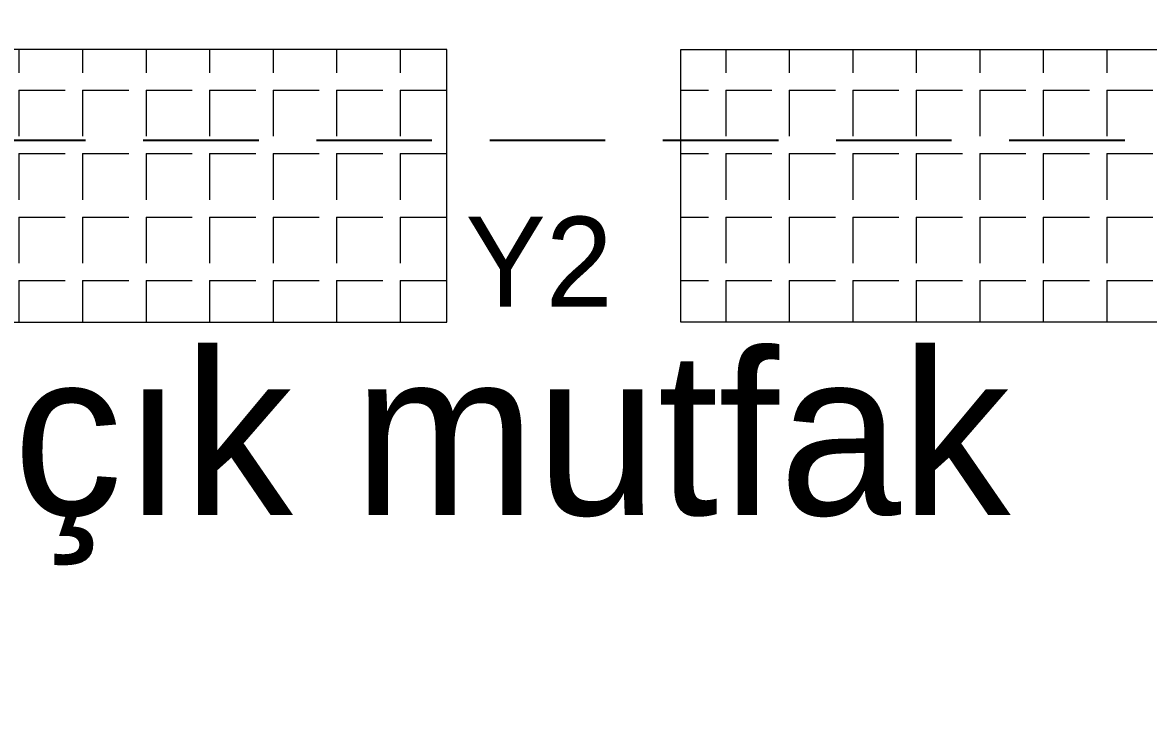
# Model space of a CAD drawing. Header units: centimetres. Extents: x -72470 to -43129, y -18750 to -16337.
# Drawn here: x -62739.8 to -62616, y -17202.5 to -17124.7 of the extents above; entities that cross this region are included whole.
import ezdxf

# ---------------------------------------------------------------- set-up
doc = ezdxf.new("R2010")
doc.units = ezdxf.units.CM
doc.header["$MEASUREMENT"] = 0
doc.linetypes.add('DUZ', pattern=[0])
doc.linetypes.add('HIDDENX2', pattern=[19.049999999999997, 12.7, -6.349999999999998])
doc.layers.get('0').update_dxf_attribs({"linetype": 'DUZ', "lineweight": 0})
doc.layers.add('11-021_500-BLOK B-str_zemin_kat$0$2DTARAMA1', color=253, linetype='Continuous')
doc.layers.add('S2000-002 Çizgi', color=7, linetype='Continuous')
doc.styles.add('TAKSİM', font='GOTHIC.TTF', dxfattribs={"height": 20})

msp = doc.modelspace()

# ---------------------------------------------------------------- hatches: boundary and pattern name
h = msp.add_hatch()
h.set_pattern_fill('ANGLE', color=256, angle=270.0000000000001)
h.set_pattern_definition([(270, (-68544.7759649331, -14910.8792413751), (6.985, 1.297690322819841e-14), [5.079999999999997, -1.904999999999999]), (360, (-68544.7759649331, -14910.8792413751), (-1.21997471109608e-14, 6.985), [5.079999999999996, -1.904999999999999])])
h.paths.add_polyline_path([(-62813.18033938704, -17127.65183808906), (-62813.18033938704, -17157.65183808906), (-62693.18033938704, -17157.65183808906), (-62693.18033938704, -17127.65183808906)])
h = msp.add_hatch()
h.set_pattern_fill('ANGLE', color=256, angle=270.0000000000001)
h.set_pattern_definition([(270, (-68592.7759649331, -14910.8792413751), (6.985, 1.297690322819841e-14), [5.079999999999997, -1.904999999999999]), (360, (-68592.7759649331, -14910.8792413751), (-1.21997471109608e-14, 6.985), [5.079999999999996, -1.904999999999999])])
h.paths.add_polyline_path([(-62547.45298686147, -17127.65183808906), (-62547.45298686147, -17157.65183808906), (-62667.45298686147, -17157.65183808906), (-62667.45298686147, -17127.65183808906)])
at = {"layer": '11-021_500-BLOK B-str_zemin_kat$0$2DTARAMA1'}
h = msp.add_hatch(dxfattribs=at)
h.set_pattern_fill('ANSI33', color=256, scale=100)
h.set_pattern_definition([(45, (-421164.1500468579, -192690.2066484655), (-17.67766952966369, 17.67766952966369), []), (45, (-421146.4723773579, -192690.2066484655), (-17.67766952966369, 17.67766952966369), [12.5, -6.25])])
edge = h.paths.add_edge_path()
edge.add_arc((-61102.81231581029, -17219.43709981061), 40, 0, 360)
edge = h.paths.add_edge_path()
edge.add_arc((-61942.81231581029, -17219.43709981061), 40, 0, 360)
edge = h.paths.add_edge_path()
edge.add_arc((-62782.81231581029, -17219.43709981061), 40, 0, 360)
edge = h.paths.add_edge_path()
edge.add_arc((-63622.81231581029, -17219.43709981061), 40, 0, 360)
h.paths.add_polyline_path([(-62490.34087514504, -17053.77368003472), (-62316.58439492678, -17053.77368003472), (-62316.58439492678, -17007.82211113978), (-62490.34087514504, -17007.82211113978)], flags=9)
h.paths.add_polyline_path([(-61637.13191769673, -17053.79925984381), (-61463.36520555481, -17053.79925984381), (-61463.36520555481, -17007.81699517807), (-61637.13191769673, -17007.81699517807)], flags=9)
h.paths.add_polyline_path([(-63330.34599110687, -17053.79925984381), (-63175.22593653655, -17053.79925984381), (-63175.22593653655, -17007.81699517807), (-63330.34599110687, -17007.81699517807)], flags=9)
edge = h.paths.add_edge_path()
edge.add_arc((-64462.81231581029, -17219.43709981061), 40, 0, 360)
edge = h.paths.add_edge_path()
edge.add_arc((-62782.81231581029, -18059.43709981061), 40, 0, 360)
edge = h.paths.add_edge_path()
edge.add_arc((-61942.81231581029, -18059.43709981061), 40, 0, 360)
edge = h.paths.add_edge_path()
edge.add_arc((-61102.81231581029, -18059.43709981061), 40, 0, 360)

# ---------------------------------------------------------------- linework, layer by layer
for points in [[(-62693.18033938704, -17157.65183808906), (-62693.18033938704, -17127.65183808906), (-62813.18033938704, -17127.65183808906), (-62813.18033938704, -17157.65183808906)], [(-62667.45298686147, -17157.65183808906), (-62667.45298686147, -17127.65183808906), (-62547.45298686147, -17127.65183808906), (-62547.45298686147, -17157.65183808906)]]:
    msp.add_lwpolyline(points, close=True)
at = {"layer": 'S2000-002 Çizgi', "linetype": 'HIDDENX2'}
msp.add_lwpolyline([(-62856.31666312426, -16937.65183808906), (-62504.31666312426, -16937.65183808906), (-62504.31666312426, -17137.65183808906), (-62856.31666312426, -17137.65183808906)], close=True, dxfattribs=at)

# ---------------------------------------------------------------- texts
at = {"style": 'TAKSİM'}
for s, height, p in [('Y2', 9.9, (-62691.12931608362, -17155.94395913365, -0.0008635203109835583)), ('açık mutfak', 18, (-62754.27410964747, -17178.86300577921))]:
    msp.add_text(s, height=height, dxfattribs=at).set_placement(p)

doc.saveas('drawing.dxf')
